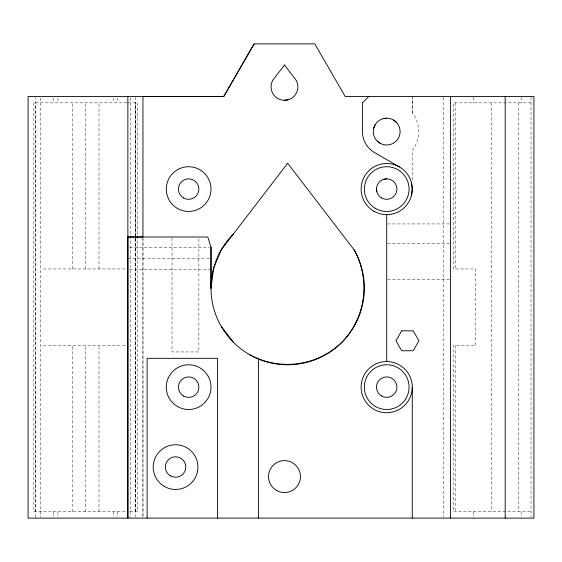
<?xml version="1.0" encoding="UTF-8"?>
<svg xmlns="http://www.w3.org/2000/svg" width="562" height="562" viewBox="0 0 562 562"><rect width="100%" height="100%" fill="white"/><g stroke="black" fill="none" stroke-linecap="round" stroke-linejoin="round"><path stroke-width="0.42" stroke-dasharray="2.81 2.11" d="M35.61 511.715L35.617 102.832M35.792 517.23L35.806 97.324M72.203 511.715L72.21 345.609M72.21 268.945L72.217 102.832M85.6 511.715L85.607 345.609M85.607 268.945L85.607 102.832M98.996 511.715L98.996 345.609M98.996 268.945L99.003 102.832M135.259 517.23L135.266 238.457M135.266 237.585L135.273 97.324M135.449 511.715L135.463 102.832M135.59 511.715L135.604 102.832M172.035 237.881L172.035 351.945L198.864 351.945L198.864 237.881M412.276 112.906L412.276 97.317L412.276 112.906L414.363 115.617A31.943 31.943 0 0 1 414.363 147.56L412.276 150.272L412.276 180.465M126.942 102.832L33.868 102.832L33.853 511.715L126.935 511.715M127.736 102.832L137.297 102.832L137.283 511.715L127.722 511.715M531.027 102.839L453.429 102.839L453.429 268.945L475.789 268.945L475.789 345.616L453.429 345.616L453.429 511.722L531.027 511.722M387.576 223.936L450.584 223.936M387.576 243.367L449.705 243.367M129.611 247.21L209.254 247.21M127.862 258.274L210.132 258.274M43.485 268.945L127.729 268.945M129.611 269.339L210.132 269.339M387.576 279.356L450.584 279.356M43.485 345.609L127.729 345.609M531.027 97.247L531.027 517.314M521.157 97.247L521.157 102.839M521.157 511.722L521.157 517.314M518.564 102.839L518.564 511.722M491.792 102.839L491.792 511.722M473.239 97.247L473.239 102.839M473.239 511.722L473.239 517.314M455.192 102.839L455.192 268.945M455.192 345.616L455.192 511.722M443.558 97.324L443.558 517.237M130.3 98.041L130.286 517.307M117.556 98.041L117.556 102.832M117.542 511.715L117.542 517.307M113.271 98.041L113.271 102.832M113.264 511.715L113.264 517.307M57.942 98.041L57.942 102.832M57.935 511.715L57.935 517.307M53.664 98.041L53.664 102.832M53.657 511.715L53.657 517.307M40.78 98.041L40.766 517.307M142.966 238.457L142.959 517.23L142.952 238.464"/><path stroke-width="0.84" d="M127.869 96.453L127.862 518.115L127.862 237.002L207.807 237.002L211.003 247.21L211.003 288.116L213.616 268.271L221.273 249.781L287.667 163.254L354.067 249.781C370.822 279.848 365.848 317.621 341.879 342.328C317.179 366.298 279.405 371.271 249.338 354.51M211.003 288.116L211.003 247.21M411.384 195.695L412.276 189.085L411.377 182.467M386.705 214.642L386.698 361.556M373.737 128.115L375.079 124.883M254.129 43.885L223.781 96.453L28.107 96.453L28.1 518.115L533.9 518.115L533.9 96.453L345.166 96.453L314.818 43.885L254.129 43.885L223.781 96.453L142.952 96.453L142.952 237.009L127.862 237.002M368.805 96.453L362.42 102.839L362.42 131.578A24.278 24.278 0 0 0 374.545 152.604L399.463 166.949M284.477 100.282L287.948 99.825M383.221 118.631L386.698 118.175M384.05 179.215L386.698 178.864M393.407 119.973L396.182 122.102M377.207 141.076L379.989 143.205A13.418 13.418 0 0 0 400.109 131.592A13.418 13.418 0 0 0 379.989 119.973A13.418 13.418 0 0 0 379.989 143.205M221.273 326.445L233.462 342.328M376.477 189.085L376.821 191.733M505.189 96.453L505.189 518.115M450.584 96.453L450.584 518.115M412.276 387.141A25.585 25.585 0 0 1 373.906 409.298A25.585 25.585 0 0 1 373.906 364.984A25.585 25.585 0 0 1 412.276 387.141L412.276 518.115M258.583 358.338L258.583 518.115M217.445 518.115L217.445 358.338L147.118 358.338L147.118 518.115M354.067 249.781A76.664 76.664 0 0 1 331.643 350.913A76.664 76.664 0 0 1 228.938 337.397A76.664 76.664 0 0 1 233.462 233.904M401.711 330.835L395.957 340.797L401.711 350.751L413.211 350.751L418.957 340.797L413.211 330.835L401.711 330.835M284.477 65.016L274.987 77.38A13.418 13.418 0 0 0 274.987 96.355A13.418 13.418 0 0 0 293.961 96.355A13.418 13.418 0 0 0 293.961 77.38L284.477 65.016M183.535 197.943A10.221 10.221 0 0 0 198.864 189.085A10.221 10.221 0 0 0 183.535 180.233A10.221 10.221 0 0 0 183.535 197.943M381.584 197.943A10.221 10.221 0 0 0 396.92 189.085A10.221 10.221 0 0 0 381.584 180.233A10.221 10.221 0 0 0 381.584 197.943M381.584 395.992A10.221 10.221 0 0 0 396.92 387.141A10.221 10.221 0 0 0 381.584 378.289A10.221 10.221 0 0 0 381.584 395.992M183.535 395.992A10.221 10.221 0 0 0 198.864 387.141A10.221 10.221 0 0 0 183.535 378.289A10.221 10.221 0 0 0 183.535 395.992M177.466 208.453A22.361 22.361 0 0 0 211.003 189.085A22.361 22.361 0 0 0 177.466 169.724A22.361 22.361 0 0 0 177.466 208.453M375.514 406.509A22.361 22.361 0 0 0 409.059 387.141A22.361 22.361 0 0 0 375.514 367.773A22.361 22.361 0 0 0 375.514 406.509M375.514 208.453A22.361 22.361 0 0 0 409.059 189.085A22.361 22.361 0 0 0 375.514 169.724A22.361 22.361 0 0 0 375.514 208.453M177.466 406.509A22.361 22.361 0 0 0 211.003 387.141A22.361 22.361 0 0 0 177.466 367.773A22.361 22.361 0 0 0 177.466 406.509M373.906 211.242A25.585 25.585 0 0 0 412.276 189.085A25.585 25.585 0 0 0 373.906 166.935A25.585 25.585 0 0 0 373.906 211.242M164.385 486.46A22.361 22.361 0 0 0 197.929 467.092A22.361 22.361 0 0 0 164.385 447.731A22.361 22.361 0 0 0 164.385 486.46M276.49 490.415A15.975 15.975 0 0 0 300.445 476.583A15.975 15.975 0 0 0 276.49 462.751A15.975 15.975 0 0 0 276.49 490.415M170.455 475.852A10.221 10.221 0 0 0 185.79 467.001A10.221 10.221 0 0 0 170.455 458.149A10.221 10.221 0 0 0 170.455 475.852"/></g></svg>
